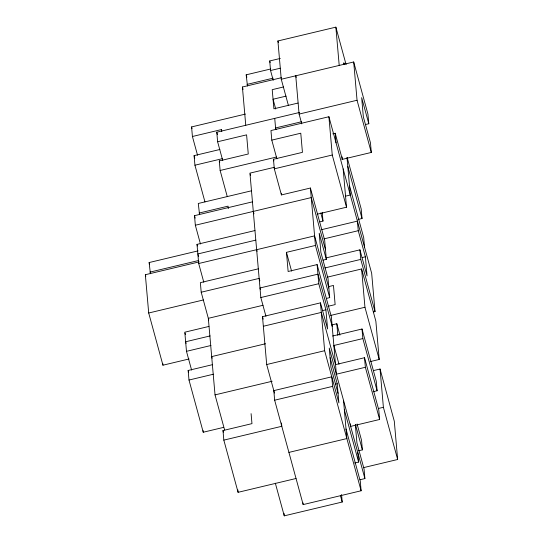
<?xml version="1.0" encoding="UTF-8"?>
<svg xmlns="http://www.w3.org/2000/svg" width="543" height="543" viewBox="0 0 543 543"><rect width="100%" height="100%" fill="white"/><g stroke="black" fill="none" stroke-linecap="round" stroke-linejoin="round"><path stroke-width="0.81" d="M288.387 105.349L281.26 79.251L277.907 40.969L335.859 27.15L346.108 64.665M273.217 80.31L270.55 70.529L269.708 60.959L280.324 58.427M247.472 86.025L246.189 74.825L270.672 68.988M270.55 70.529L280.208 68.221M247.024 84.396L273.143 78.165M245.755 125.284L242.409 87.009L281.586 77.663M281.26 79.251L353.697 61.977L367.95 114.173L368.792 123.743L365.527 124.517M283.494 86.975L272.219 89.663L273.896 108.804L298.046 103.048M286.12 96.118L273.061 99.233L275.735 109.021M197.543 155.257L192.419 136.497L191.584 126.926L245.456 114.078M192.419 136.497L221.395 129.587L221.843 131.216M222.739 160.524L217.621 141.764L216.779 132.193L299.627 112.435M301.765 123.865L299.098 114.078L357.05 100.251L353.697 61.977M217.621 141.764L246.597 134.854L248.266 153.995L219.291 160.904L220.132 170.475L227.259 196.573M301.691 121.713L275.572 127.944L276.014 129.573M373.387 311.994L375.023 311.601L371.67 273.326L328.909 116.731L270.957 130.558L271.792 140.128L276.916 158.882M204.955 201.908L194.93 165.208L194.095 155.637L219.854 149.495M271.792 140.128L300.768 133.211L302.444 152.352L273.468 159.262L274.303 168.832L281.43 194.93L310.406 188.021L324.666 240.216L326.336 259.357L323.071 260.138M194.93 165.208L222.684 158.59M332.75 133.849L335.201 133.259L342.328 159.364L342.11 156.866M220.132 170.475L276.448 157.042M274.432 167.292L249.943 173.136L260.83 297.544L265.948 316.297M274.303 168.832L332.255 155.013L328.909 116.731M341.92 159.459L371.303 152.447L370.469 142.877L363.335 116.779L361.665 97.645L368.792 123.743M251.334 190.831L198.283 203.482L199.566 214.689M199.118 213.053L228.094 206.143L228.311 208.641M200.462 243.997L195.337 225.236L194.503 215.666L252.454 201.847M195.337 225.236L311.248 197.591L325.501 249.787M345.396 196.199L350.289 195.025L347.011 157.545M317.126 214.22L346.515 207.209L343.162 168.927M203.808 282.272L198.69 263.518L197.014 244.377L254.966 230.551M150.411 273.747L149.128 262.547L198.107 250.866M319.766 221.849L322.99 221.076L322.223 212.306M197.849 253.948L255.807 240.121M358.007 219.474L362.032 218.517L361.197 208.946L347.167 157.565M321.504 229.689L357.416 221.123L358.258 230.694L365.385 256.791L367.054 275.932L359.928 249.834L326.465 257.816M149.97 272.118L198.127 260.626M189.073 358.971L162.954 365.201L148.701 313.006L145.348 274.724L199.22 261.875M198.69 263.518L314.594 235.872L328.848 288.068M323.974 238.872L358.258 230.694M336.382 374.195L331.359 316.779L317.105 264.584L288.129 271.493L286.453 252.352L315.429 245.443L310.406 188.021M258.319 268.833L200.36 282.652L201.202 292.222L208.77 319.956M201.202 292.222L259.154 278.403L259.819 280.846M362.12 257.572L365.385 256.791M324.85 267.971L360.769 259.405L359.928 249.834M148.701 313.006L203.387 299.96M327.32 277.154L361.604 268.975L375.858 321.171L379.211 359.452L370.231 361.59M260.83 297.544L318.782 283.717L317.105 264.584M328.637 286.609L333.463 285.455L335.14 304.596L327.897 306.327M263.016 305.281L208.329 318.32L215.028 394.883L224.605 429.947M208.953 326.431L184.803 332.194L186.48 351.335L191.604 370.088M326.465 298.406L329.689 297.639L328.013 278.498L320.886 252.4L319.209 233.259L326.336 259.357M274.486 393.078L266.688 364.529L262.5 316.684L320.458 302.858L327.585 328.956L325.909 309.815L318.782 283.717M210.127 335.92L185.638 341.764L186.086 343.393M322.644 310.596L325.909 309.815M263.341 326.255L321.293 312.429L335.547 364.625L364.523 357.715L378.776 409.911L379.618 419.481L350.228 426.493M330.673 315.429L364.95 307.257L361.604 268.975M186.48 351.335L210.962 345.491M331.916 324.904L336.816 323.737L339.932 335.153M265.547 343.753L211.675 356.602L212.123 358.231M223.648 427.368L203.245 432.235L188.991 380.039L188.149 370.469L212.639 364.631M332.628 336.015L362.011 329.004L376.265 381.2L377.107 390.77L373.082 391.734M188.991 380.039L213.48 374.202M362.011 329.004L362.846 338.574L333.87 345.484L338.995 364.244M266.688 364.529L324.639 350.71L320.458 302.858M215.028 394.883L272.165 381.254M335.974 374.297L365.364 367.285L364.523 357.715M373.516 370.577L380.046 369.023L394.299 421.219L397.652 459.493L363.369 467.672M335.588 384.152L337.223 383.765L330.096 357.667M274.656 400.198L332.608 386.378L331.766 376.808L273.815 390.627L274.656 400.198L303.164 504.59L361.115 490.77L360.28 481.2L346.027 429.004M296.037 478.492L238.085 492.318L223.825 440.122L222.99 430.551L251.966 423.635L251.09 413.651M223.825 440.122L281.783 426.296L281.491 422.97M378.498 408.465L383.392 407.298L380.046 369.023M288.91 452.394L346.862 438.574L343.515 400.293M358.299 450.853L362.385 449.882L361.543 440.312L357.09 423.995M354.579 463.023L358.604 462.059L357.769 452.489M359.995 479.754L364.896 478.587L364.054 469.016L356.927 442.918L355.326 424.612M275.349 483.229L284.254 515.85L342.205 502.031L341.554 494.537M357.05 100.251L371.303 152.447M344.269 64.447L343.828 62.818L343.97 64.481M347.778 166.321L362.032 218.517M349.454 185.462L363.708 237.658L364.543 247.228M332.255 155.013L346.515 207.209M360.769 259.405L375.023 311.601M364.95 307.257L379.211 359.452M296.193 77.425L295.745 75.796L299.098 114.078M383.392 407.298L397.652 459.493M362.846 338.574L377.107 390.77M277.907 40.969L278.355 42.605M365.364 367.285L379.618 419.481M320.764 212.924L322.99 221.076M269.708 60.959L270.156 62.588M315.429 245.443L329.689 297.639M332.201 326.35L317.947 274.154L259.988 287.973L260.436 289.602M355.475 424.599L362.385 449.882M364.896 478.587L329.255 348.097L330.931 367.238L338.058 393.336M344.35 409.863L358.604 462.059M273.468 159.262L273.91 160.898M324.639 350.71L338.893 402.906L337.223 383.765M332.608 386.378L361.115 490.77M246.189 74.825L246.855 77.269M242.409 87.009L243.074 89.452M286.453 252.352L291.577 271.113M340.427 495.501L342.205 502.031M250.167 173.95L250.615 175.579M253.289 211.417L253.961 213.861M256.642 249.692L257.09 251.328M216.779 132.193L217.451 134.644M262.5 316.684L263.172 319.128M219.291 160.904L219.739 162.54M191.584 126.926L192.025 128.555M194.095 155.637L194.761 158.081M194.503 215.666L195.168 218.11M197.014 244.377L197.462 246.006M198.073 254.762L198.521 256.391M222.99 430.551L223.438 432.18M185.027 333.008L185.475 334.637M188.149 370.469L188.597 372.104M149.128 262.547L149.576 264.176M145.348 274.724L145.796 276.36M335.859 27.15L339.212 65.431M335.201 133.259L336.036 142.829M350.418 423.893L350.642 426.391M336.816 323.737L337.834 335.384M274.731 118.374L275.681 129.193M281.288 193.267L281.43 194.93M303.014 502.927L303.164 504.59M284.037 513.352L284.254 515.85M221.395 129.587L221.544 131.25M237.875 489.922L238.085 492.318M203.102 430.572L203.245 432.235M162.812 363.606L162.954 365.201"/></g></svg>
